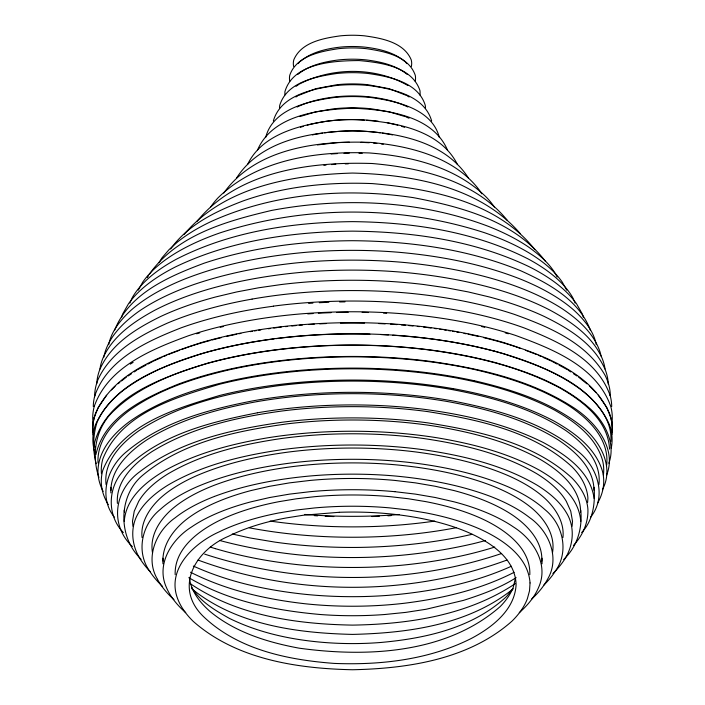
<?xml version="1.0" encoding="UTF-8"?>
<svg xmlns="http://www.w3.org/2000/svg" width="705" height="705" viewBox="0 0 705 705"><rect width="100%" height="100%" fill="white"/><g stroke="black" fill="none" stroke-linecap="round" stroke-linejoin="round"><path stroke-width="1.06" d="M606.705 465.088C609.49 438.528 587.855 417.862 567.358 404.749C538.946 387.204 506.78 376.937 474.421 369.499A260.312 108.737 0 0 0 234.095 368.759M593.962 490.319C593.918 467.803 575.051 451.147 557.734 439.576C524.388 418.92 485.904 408.548 447.631 401.559A249.094 104.049 0 0 0 257.378 401.568M594.112 487.278C595.24 503.264 593.187 520.431 581.66 532.557M587.635 502.383L587.908 498.144A214.391 89.553 0 0 0 571.949 466.728C532.874 431.116 478.589 419.731 427.935 411.641A243.815 101.846 0 0 0 282.256 410.971C237.047 417.166 191.055 427.424 151.822 451.693C134.488 463.229 115.585 480.731 117.4 503.44M529.834 574.663C530.689 548.763 506.736 531.041 485.86 520.634A173.095 72.307 0 0 0 425.829 501.634L408.31 498.743L390.121 496.664A177.237 74.034 0 0 0 314.686 496.69L296.479 498.779L278.969 501.669A173.095 72.307 0 0 0 219.123 520.634C198.255 531.05 174.311 548.772 175.166 574.663M541.801 561.171C542.841 541.872 528.318 526.027 513.443 515.716A183.926 76.827 0 0 0 453.914 490.539L435.267 486.265L415.457 482.872L394.888 480.431A193.716 80.916 0 0 0 310.103 480.431L289.473 482.881L269.574 486.291L250.883 490.592A183.926 76.827 0 0 0 191.54 515.725C175.642 526.423 161.419 543.573 162.978 563.824M580.594 512.191C580.709 487.772 559.25 470.57 540.004 459.263C508.437 441.718 473.002 432.597 437.611 426.604A236.527 98.797 0 0 0 288.037 423.749C237.338 430.781 183.503 441.383 143.089 474.941C118.66 494.743 117.761 534.707 139.017 557.073A254.435 106.279 0 0 0 141.123 559.391M580.753 510.173C582.471 527.296 577.836 544.78 565.718 557.382A254.452 106.288 0 0 1 563.674 559.611M572.081 526.238L572.504 521.224L570.742 511.187L566.3 501.308A204.256 85.323 0 0 0 536.99 473.839C502.445 453.535 462.744 444.282 423.458 438.492A228.455 95.431 0 0 0 281.515 438.501C242.194 444.282 202.441 453.553 167.887 473.927A204.256 85.323 0 0 0 138.691 501.334L134.25 511.196L132.496 521.224L132.919 526.23M562.942 537.518C564.635 522.255 555.478 508.226 544.745 498.224A198.607 82.961 0 0 0 508.384 475.708C479.294 463.176 448.124 456.302 416.822 452.09A218.858 91.421 0 0 0 288.178 452.09C256.876 456.294 225.697 463.185 196.598 475.708A198.616 82.961 0 0 0 160.229 498.241C149.513 508.243 140.365 522.264 142.057 537.527M515.672 577.421L513.134 587.697A214.188 89.473 0 0 1 500.145 606.626C446.098 653.87 366.864 657.465 299.087 648.168C267.406 642.29 235.179 632.341 210.002 611.447C199.938 602.546 190.808 591.046 189.345 577.307M610.847 441.603C612.61 419.44 596.007 401.083 579.466 388.587C554.059 370.345 524.326 359.391 494.39 351.099M124.256 521.436C125.869 497.871 146.111 481.603 164.996 470.517C196.563 452.962 231.998 443.85 267.389 437.858A236.422 98.753 0 0 1 437.602 437.867C473.002 443.833 508.428 452.971 540.004 470.517C558.889 481.594 579.131 497.862 580.753 521.418M598.924 484.582C601.744 461.572 583.317 442.881 565.974 430.649C532.169 408.274 492.39 397.259 452.962 389.733A253.941 106.076 0 0 0 276.862 385.908C228.966 392.72 180.022 403.824 139.017 430.658C121.683 442.89 103.256 461.581 106.085 484.582M552.429 553.152C555.937 534.505 543.625 517.214 529.543 506.313A191.822 80.123 0 0 0 490.504 485.163C460.03 473.698 427.759 467.82 395.435 464.78A207.526 86.689 0 0 0 288.671 467.107C263.423 470.667 238.378 476.157 214.487 485.172A191.831 80.132 0 0 0 175.157 506.551C161.225 517.426 149.152 534.566 152.544 553.046M110.888 492.918C109.857 469.371 129.112 451.482 147.266 439.585C180.612 418.92 219.096 408.548 257.369 401.559M265.626 137.59C272.888 108.852 307.97 101.291 333.333 97.616A73.999 30.905 0 0 1 371.561 97.598C396.95 101.264 432.103 108.817 439.382 137.59M273.337 120.987C280.678 95.245 312.377 88.945 335.386 85.622A68.438 28.588 0 0 1 369.57 85.613C392.597 88.927 424.322 95.237 431.671 120.996M108.72 344.63C111.452 330.804 120.952 319.568 131.033 310.235A255.095 106.552 0 0 1 184.922 278.96C223.714 263.732 265.027 255.924 306.419 252.258A235.153 98.224 0 0 1 398.563 252.258C439.973 255.924 481.286 263.732 520.078 278.96A255.095 106.552 0 0 1 573.958 310.235C584.048 319.559 593.548 330.804 596.289 344.63M94.179 444.317C106.252 395.232 164.38 377.201 206.776 363.401A263.291 109.98 0 0 1 494.337 362.388M95.889 454.637C104.499 416.496 144.551 398.008 177.413 384.472A258.488 107.971 0 0 1 246.133 365.825A262.886 109.813 0 0 1 430.685 361.418C480.44 368.495 531.235 380.057 573.879 407.825C595.381 421.907 617.324 448.248 606.538 475.346M121.621 317.338L122.573 314.192L128.407 303.89A247.684 103.459 0 0 1 175.721 266.79C230.561 240.467 292.178 231.76 352.5 231.143C412.83 231.751 474.439 240.484 529.279 266.781A247.684 103.459 0 0 1 576.602 303.89L582.427 314.192L583.379 317.338M103.714 357.373C107.627 337.845 122.503 323.19 138.039 311.927A257.88 107.715 0 0 1 193.716 284.582C226.596 273.329 260.859 266.701 295.369 263.009A241.974 101.079 0 0 1 407.508 262.798C441.066 266.252 474.395 272.474 506.507 282.952A257.774 107.671 0 0 1 562.079 308.64C578.118 319.391 593.654 332.98 599.999 351.813A238.219 99.502 0 0 1 601.065 356.007M257.475 150.174C272.421 114.924 319.03 109.654 352.5 108.2C385.988 109.654 432.579 114.924 447.534 150.174M608.864 463.273C616.011 443.524 605.022 422.568 590.614 409.164C563.727 384.807 528.776 372.037 494.39 362.352M94.232 406.38C108.376 366.574 152.086 349.107 188.667 335.677A263.036 109.874 0 0 1 515.461 335.395C552.403 348.869 596.791 366.388 610.856 406.723A243.34 101.643 0 0 1 611.905 423.344M94.232 417.633L98.11 407.64L106.614 395.241M94.919 395.408C107.918 358.669 147.195 341.229 180.859 327.922A262.516 109.654 0 0 1 273.478 306.199M247.517 164.591C261.449 135.228 297.078 125.781 326.609 121.251A87.746 36.651 0 0 1 378.277 121.234M129.852 303.124L132.408 297.387A243.11 101.546 0 0 1 176.462 259.167C230.57 231.434 292.275 222.304 352.5 221.634C412.672 222.295 474.298 231.425 528.38 259.07A243.102 101.546 0 0 1 572.601 297.387L575.148 303.115M114.677 330.063C129.288 293.183 169.491 276.175 204.133 263.194C251.87 247.332 302.33 241.004 352.5 240.705C409.649 241.154 467.521 248.962 520.678 270.738C548.428 283.313 579.052 299.863 590.332 330.063M602.414 489.693C614.919 466.252 599.321 439.488 580.153 425.141C549.442 401.48 511.707 389.477 474.421 380.744M138.25 290.187L142.683 282.212A238.51 99.625 0 0 1 186.728 246.935A239.806 100.172 0 0 1 220.445 232.729C305.468 205.234 399.55 205.146 484.573 232.729A239.806 100.172 0 0 1 532.425 255.007A238.51 99.625 0 0 1 562.317 282.212L566.758 290.187M147.319 277.576L148.376 275.875M149.434 274.175C176.744 234.774 227.116 220.973 271.407 210.469C343.538 196.862 419.995 200.273 488.953 226.578A240.317 100.383 0 0 1 529.517 247.702C540.338 255.677 551.09 264.789 557.153 277.039M159.18 262.357L162 257.827L169.085 249.596L177.246 242.22A241.321 100.806 0 0 1 211.394 221.396C274.28 193.064 345.785 187.495 413.491 197.664C461.193 206.794 514.483 220.744 545.344 261.22M236.58 178.004C260.788 140.145 310.931 131.87 352.5 130.795C394.077 131.87 444.22 140.145 468.42 178.004M183.996 234.536C224.393 186.332 292.954 174.814 352.5 173.06C411.923 174.532 479.506 186.367 520.29 233.619M196.959 221.414C238.158 170.707 311.055 161.489 372.249 163.516C421.044 167.737 475.276 180.639 507.45 220.515M223.741 193.055C256.135 147.539 319.435 140.515 370.865 142.419C410.301 146.102 454.205 156.942 479.338 190.086A232.156 96.973 0 0 1 481.709 193.813M590.631 517.153C607.322 496.338 597.391 466.534 577.959 451.297C542.797 421.907 497.051 409.675 452.962 400.978A253.835 106.023 0 0 0 253.121 400.801C208.654 409.446 162.494 421.687 127.032 451.306C107.627 466.543 97.695 496.294 114.342 517.117M170.619 249.032C187.9 224.622 216.153 211.13 243.375 200.837C284.626 186.252 328.847 181.819 372.381 183.6C430.076 188.535 496.919 201.427 534.769 249.5M512.791 588.983L506.595 596.483C472.923 627.961 425.838 638.36 381.282 642.431A150.57 62.895 0 0 1 323.727 642.431C291.174 639.752 258.753 632.852 229.292 618.32C215.096 610.345 199.982 601.577 191.487 587.124M573.456 545.45C582.533 535.774 588.402 522.81 587.908 509.398A214.391 89.553 0 0 0 571.949 477.972C532.874 442.361 478.589 430.984 427.935 422.894A243.851 101.855 0 0 0 282.256 422.216C232.588 429.345 180.683 440.352 140.057 471.557C114.651 489.667 108.931 524.3 132.381 546.613M111.399 389.953L115.047 386.349M298.048 63.635L299.607 62.084M118.237 383.67L119.832 382.33M121.436 380.991L126.371 377.14M300.392 61.309C311.557 52.038 326.318 48.715 340.409 47.094A52.285 21.837 0 0 1 364.503 47.085C378.62 48.698 393.416 52.02 404.608 61.3M297.783 74.422C309.213 65.221 324.08 61.767 338.338 59.96A55.475 23.168 0 0 1 366.424 59.934C380.762 61.732 395.725 65.168 407.217 74.422M296.003 86.354L298.471 84.653M128.125 375.976L131.615 373.65M134.241 371.905L136.858 370.16M516.042 577.721C499.889 588.023 481.656 594.544 463.493 600.378L425.987 609.279L405.719 612.389L384.727 614.513A181.009 75.611 0 0 1 320.246 614.504C274.897 610.46 228.49 601.295 188.94 577.712M130.293 364.124L133.104 362.388M295.871 96.999L297.686 95.933M299.299 84.089C332.407 67.054 375.509 66.808 407.975 85.569M137.739 369.579L146.006 365.111M147.847 364.124L152.447 361.639M514.104 572.319C480.017 589.821 442.114 598.545 404.291 603.26A192.104 80.247 0 0 1 304.904 603.736C265.494 599.268 226.076 590.252 190.509 572.231M297.131 107.01C309.098 101.264 322.255 98.409 335.386 96.867A68.438 28.588 0 0 1 369.57 96.858C382.709 98.4 395.875 101.256 407.851 107.001M298.594 95.404L315.699 88.715L336.893 84.723A63.556 26.543 0 0 1 367.939 84.706L389.248 88.707L406.406 95.404M153.364 361.145L161.983 357.338M163.895 356.492L166.768 355.223M168.689 354.377L179.634 350.226M511.354 566.256C472.747 583.705 430.552 591.795 388.525 595.32A201.595 84.203 0 0 1 304.789 594.28C266.552 590.235 228.473 581.96 193.32 566.045M506.992 560.034C408.688 596.404 296.32 596.404 198.017 560.034M501.599 553.513C406.336 585.52 300.145 585.194 204.679 554.139M181.643 349.495L188.667 346.93A263.018 109.865 0 0 1 209.958 340.55M214.487 496.417C244.952 484.952 277.215 479.074 309.53 476.034A207.755 86.777 0 0 1 395.435 476.025C427.768 479.074 460.03 484.952 490.504 496.417A191.822 80.132 0 0 1 529.552 517.558C548.807 530.9 560.396 557.717 547.529 579.298A241.357 100.815 0 0 1 531.482 599.241M299.977 116.554L315.364 111.928L333.333 108.861A73.999 30.914 0 0 1 371.561 108.843L389.301 111.848L405.296 116.651M201.745 342.427C161.612 355.523 114.043 372.037 95.466 413.509A241.789 101 0 0 0 93.113 432.614M201.745 353.672C161.612 366.776 114.043 383.282 95.466 424.762A241.789 101 0 0 0 94.822 452.337M300.383 127.288L303.291 126.38M234.069 368.733C197.197 377.008 160.079 388.552 128.989 410.689C113.293 422.506 98.4 439.1 97.951 459.792A230.773 96.391 0 0 0 98.074 462.965M307.177 125.173C325.781 120.44 345.168 118.387 364.318 120.194M312.403 134.937L314.483 134.461M257.369 412.813C210.531 421.987 160.361 434.315 125.314 468.869C107.645 485.604 106.217 514.95 123.349 532.557M317.47 144.922L337.827 142.525L349.354 142.154M315.488 134.294L322.564 133.157M324.582 132.831C343.035 130.284 361.85 130.275 380.303 132.813M331.121 153.981L337.554 153.567M323.886 165.287L326.054 165.085M331.482 164.591L335.818 164.186M339.308 512.279L303.502 515.205L286.424 517.911A159.18 66.49 0 0 0 228.667 536.205C194.536 550.402 172.892 588.825 204.864 617.88C239.559 650.063 288.539 659.977 334.276 663.414C381.008 665.264 429.442 659.686 471.636 638.289C492.169 627.318 514.897 609.922 516.104 584.542C515.179 557.726 489.129 541.458 467.054 531.931A158.325 66.138 0 0 0 425.185 519.224A162.15 67.733 0 0 0 339.308 512.288M343.961 153.32L349.301 153.108M345.203 163.904L348.332 163.807M360.819 142.313L369.235 142.727M358.986 153.232L362.22 153.346M366.459 120.326C399.77 123.014 441.215 131.791 457.492 164.609M373.579 143.141L376.84 143.459M394.888 491.685L415.457 494.117L435.267 497.51L453.923 501.793A183.926 76.827 0 0 1 513.443 526.961C533.086 539.219 549.142 563.965 538.69 587.221A235.329 98.303 0 0 1 519.285 612.663M382.321 133.139L389.407 134.276M381.185 143.882L383.264 144.225M453.368 377.395C488.327 383.864 523.119 393.381 554.659 410.16C574.681 421.581 595.408 436.651 602.387 459.748A227.01 94.822 0 0 1 603.418 474.87M453.368 388.649C488.327 395.117 523.119 404.635 554.659 421.405C574.681 432.835 595.408 447.895 602.387 470.993A227.01 94.822 0 0 1 597.54 503.238M232.262 534.002L250.019 537.95L275.294 542.163A242.45 101.273 0 0 0 356.774 547.441C391.61 547.036 426.419 543.705 460.585 536.831A252.231 105.362 0 0 0 472.103 534.293M390.42 134.444L392.5 134.919M387.274 122.732L397.787 125.164M219.502 540.435C302.137 562.423 390.385 562.916 473.601 543.617A250.883 104.798 0 0 0 485.454 540.524M215.413 548.657C244.282 557.197 274.033 562.423 303.978 565.287A227.891 95.193 0 0 0 401.022 565.287C430.966 562.423 460.717 557.197 489.587 548.657A249.94 104.402 0 0 0 494.751 547.054M401.691 126.38L404.617 127.288M503.247 342.418C543.379 355.523 590.957 372.029 609.534 413.5A241.789 101 0 0 1 611.887 432.606M520.449 348.455L515.47 346.64A263.018 109.865 0 0 0 495.007 340.541M525.437 350.262L536.311 354.377M406.23 117.048L409.023 118.22M538.232 355.223L541.105 356.492M543.017 357.338L551.636 361.145M552.553 361.639L557.153 364.124M558.995 365.111L567.269 369.579M407.314 95.933L409.129 96.999M190.218 583.625C237.567 615.791 296.461 624.119 352.5 625.115C407.913 624.233 466.049 615.659 513.346 584.93A234.659 98.021 0 0 0 515.135 583.652M568.142 370.16L570.759 371.905M573.385 373.65L576.884 375.976M578.629 377.14L586.904 383.811M589.354 385.873L596.122 392.72M405.384 62.075L406.952 63.626M598.272 395.108L606.89 407.631L610.856 417.968A243.34 101.643 0 0 1 611.905 434.597M157.471 579.298C144.692 557.858 156.043 531.156 175.157 517.796A191.831 80.132 0 0 1 214.487 496.417M610.081 395.399C597.082 358.669 557.814 341.229 524.15 327.922A261.52 109.24 0 0 0 273.425 306.129M98.92 477.426C90.954 454.073 95.757 427.001 114.518 410.143C132.355 393.196 154.703 382.11 177.413 373.218A258.488 107.971 0 0 1 246.133 354.58A262.974 109.848 0 0 1 430.685 350.165C475.082 356.289 519.655 366.556 559.479 387.741C582.533 400.854 608.142 420.233 609.534 449.103M94.135 444.22L94.919 447.322M96.224 463.731C92.549 450.363 92.84 435.611 97.017 422.374C102.225 410.178 111.258 400.264 121.322 391.839C146.384 372.346 176.532 360.881 206.776 352.148A263.291 109.98 0 0 1 494.337 351.134M594.112 498.532C590.534 471.522 565.621 454.619 543.502 442.625C506.322 423.987 465.238 414.787 424.234 409.332A249.2 104.093 0 0 0 257.369 412.804M124.256 510.182L124.406 512.2M162.978 558.201L163.199 561.171M110.888 487.296L111.037 490.327M542.022 558.201L542.022 563.824M399.162 514.527A252.998 105.68 0 0 1 304.789 514.438M93.139 423.661A243.331 101.643 0 0 1 94.25 406.38M211.976 340.013A263.018 109.865 0 0 1 221.194 337.686M226.42 336.461A263.018 109.865 0 0 1 230.641 335.518M231.698 335.289A263.018 109.865 0 0 1 236.783 334.223M238.836 333.8A263.018 109.865 0 0 1 240.899 333.394M250.266 331.65A263.018 109.865 0 0 1 252.372 331.288M254.479 330.927A263.018 109.865 0 0 1 256.594 330.575M258.717 330.24A263.018 109.865 0 0 1 260.85 329.905M268.367 328.786A263.018 109.865 0 0 1 270.526 328.486M273.778 328.054A263.018 109.865 0 0 1 277.047 327.631M278.131 327.499A263.018 109.865 0 0 1 281.269 327.12M285.481 326.644A263.018 109.865 0 0 1 287.587 326.415M291.826 325.974A263.018 109.865 0 0 1 296.074 325.569M299.273 325.287A263.018 109.865 0 0 1 302.471 325.023M308.913 324.529A263.018 109.865 0 0 1 314.307 324.177M319.726 323.868A263.018 109.865 0 0 1 326.23 323.56M340.445 323.128A263.018 109.865 0 0 1 364.52 323.128M378.682 323.56A263.018 109.865 0 0 1 385.177 323.868M390.57 324.168A263.018 109.865 0 0 1 397.021 324.6M401.304 324.926A263.018 109.865 0 0 1 405.578 325.278M408.785 325.56A263.018 109.865 0 0 1 413.042 325.966M417.281 326.397A263.018 109.865 0 0 1 419.396 326.626M423.608 327.102A263.018 109.865 0 0 1 426.754 327.481M427.838 327.613A263.018 109.865 0 0 1 431.107 328.036M434.359 328.468A263.018 109.865 0 0 1 436.518 328.768M439.753 329.235A263.018 109.865 0 0 1 441.903 329.552M444.035 329.878A263.018 109.865 0 0 1 446.168 330.213M448.292 330.557A263.018 109.865 0 0 1 450.407 330.909M452.522 331.271A263.018 109.865 0 0 1 454.628 331.632M456.725 332.011A263.018 109.865 0 0 1 458.814 332.39M464.005 333.377A263.018 109.865 0 0 1 466.075 333.782M468.129 334.196A263.018 109.865 0 0 1 473.214 335.272M474.28 335.501A263.018 109.865 0 0 1 478.51 336.444M483.745 337.669A263.018 109.865 0 0 1 493.993 340.268M93.139 434.914A243.331 101.643 0 0 1 94.25 417.633M96.761 383.608A242.74 101.397 0 0 1 99.722 369.781C110.844 343.793 136.541 328.318 160.872 316.395A261.432 109.204 0 0 1 215.783 296.937L236.642 291.958L258.488 287.816L281.145 284.547A252.98 105.671 0 0 1 423.67 284.52L446.336 287.79L468.199 291.923L489.111 296.911A261.432 109.196 0 0 1 544.119 316.395C568.538 328.363 594.394 343.917 605.384 370.099A242.74 101.397 0 0 1 608.265 384.11M308.658 303.388A257.034 107.371 0 0 1 312.905 303.097M319.286 302.718A257.034 107.371 0 0 1 328.891 302.269M339.616 301.951A257.034 107.371 0 0 1 344.983 301.863M610.336 395.866A244.556 102.154 0 0 0 604.987 375.148C585.934 342.286 548.481 326.662 514.342 314.368A262.533 109.663 0 0 0 472.57 302.974A259.466 108.385 0 0 0 426.384 295.104A257.034 107.363 0 0 0 301.273 292.725A259.722 108.491 0 0 0 252.09 299.087M94.646 396.941A243.736 101.811 0 0 1 97.933 379.783C110.764 351.257 140.101 335.404 167.332 323.154A262.075 109.469 0 0 1 252.09 299.087M196.669 333.791A261.749 109.337 0 0 1 199.762 332.848M220.233 327.287A261.749 109.337 0 0 1 223.397 326.53M307.768 313.91A261.749 109.337 0 0 1 313.055 313.549M318.352 313.231A261.749 109.337 0 0 1 331.112 312.668M336.452 312.509A261.749 109.337 0 0 1 348.226 312.315M362.123 312.377A261.749 109.337 0 0 1 368.548 312.509M383.458 313.073A261.749 109.337 0 0 1 386.64 313.231M481.568 326.521A261.749 109.337 0 0 1 484.732 327.279M505.221 332.839A261.749 109.337 0 0 1 508.314 333.782M610.125 395.399A244.247 102.022 0 0 1 611.711 406.556M391.116 515.611A254.937 106.49 0 0 1 387.917 515.804M379.369 516.245A254.937 106.49 0 0 1 371.87 516.536M333.853 516.562A254.937 106.49 0 0 1 325.172 516.227M317.602 515.84A254.937 106.49 0 0 1 314.36 515.646M93.289 406.556A244.247 102.022 0 0 1 94.884 395.399M293.659 66.464A77.435 32.342 0 0 1 293.844 59.705C301.352 42.106 323.472 38.202 340.409 35.84A52.285 21.837 0 0 1 364.503 35.832C381.467 38.193 403.665 42.08 411.174 59.722A77.435 32.342 0 0 1 411.35 66.464M289.79 81.19A83.331 34.809 0 0 1 289.755 75.25C296.461 55.889 320.511 51.403 338.338 48.707A55.466 23.168 0 0 1 366.424 48.68C384.322 51.359 408.495 55.81 415.254 75.25A83.331 34.809 0 0 1 415.21 81.19M419.969 95.06A91.024 38.026 0 0 0 419.898 90.355C411.649 66.446 380.911 62.578 359.118 60.568C334.355 60.718 293.465 62.719 284.952 91.527A90.927 37.982 0 0 0 284.996 94.84M279.515 108.561A101.793 42.52 0 0 1 279.744 105.292C286.944 81.974 315.849 76.537 336.893 73.479A63.547 26.543 0 0 1 367.931 73.461C389.028 76.501 418.039 81.912 425.256 105.292A101.793 42.52 0 0 1 425.485 108.561M210.707 206.909A240.52 100.471 0 0 1 218.012 197.849C257.246 159.286 316.519 151.037 369.147 152.941C411.235 156.113 456.144 166.97 486.891 197.744A240.493 100.454 0 0 1 494.372 207.032M99.96 368.997A240.934 100.639 0 0 1 102.798 358.466C112.571 336.25 133.492 321.868 154.113 310.605A259.863 108.544 0 0 1 209.482 288.935C239.718 280.37 270.808 275.135 302.084 272.28A247.649 103.441 0 0 1 402.881 272.28C434.165 275.135 465.265 280.361 495.518 288.935A259.863 108.544 0 0 1 550.173 310.235C570.953 321.506 592.147 335.862 602.07 358.193A240.934 100.639 0 0 1 605.049 368.997M270.103 521.065A252.804 105.6 0 0 0 279.665 522.361A251.932 105.23 0 0 0 336.752 526.67A250.39 104.596 0 0 0 394.685 525.384A251.923 105.23 0 0 0 434.712 521.092M201.789 342.454A263.573 110.095 0 0 1 503.203 342.445M611.244 448.107A241.789 101 0 0 0 609.472 424.762C591.019 383.238 543.326 366.794 503.247 353.672A263.538 110.077 0 0 0 392.738 335.219M201.789 353.699A263.538 110.077 0 0 1 274.033 338.92M276.122 338.647A263.538 110.077 0 0 1 369.94 334.17M380.832 334.567A263.538 110.077 0 0 1 388.42 334.954M249.297 527.816A252.284 105.38 0 0 0 263.37 530.292A247.869 103.538 0 0 0 338.867 537.087A246.063 102.78 0 0 0 390.403 536.02A247.79 103.503 0 0 0 440.29 530.504A251.87 105.204 0 0 0 456.54 527.648M474.386 380.77A260.215 108.693 0 0 0 234.104 380.021C197.206 388.217 160.088 399.805 128.989 421.942C113.293 433.751 98.4 450.354 97.951 471.046A230.773 96.391 0 0 0 103.168 491.429M215.413 548.657A249.914 104.393 0 0 1 210.301 547.08M453.333 377.431A257.325 107.486 0 0 0 219.396 384.287C176.144 397.259 121.181 412.795 102.824 458.981A227.389 94.981 0 0 0 101.458 473.707M453.324 388.684A257.325 107.486 0 0 0 219.396 395.54C176.144 408.512 121.181 424.049 102.824 470.226A227.389 94.981 0 0 0 108.297 504.674M552.87 573.562A250.566 104.657 0 0 0 562.643 562.229C573.244 548.014 575.95 527.983 566.3 512.561A204.256 85.323 0 0 0 536.99 485.093C502.445 464.78 462.744 455.527 423.458 449.746A228.473 95.439 0 0 0 281.515 449.746C242.194 455.536 202.441 464.807 167.887 485.172A204.256 85.323 0 0 0 138.691 512.588C129.05 528.01 131.764 548.023 142.366 562.229A250.548 104.657 0 0 0 150.288 571.711M543.784 585.15A246.327 102.895 0 0 0 555.188 571.376C569.446 551.768 563.084 524.097 544.745 509.468A198.607 82.961 0 0 0 508.384 486.952C479.294 474.43 448.124 467.556 416.822 463.335A218.885 91.43 0 0 0 288.169 463.344C256.867 467.547 225.697 474.43 196.598 486.961A198.616 82.961 0 0 0 160.229 509.486C141.775 524.203 135.545 552.094 150.033 571.702A246.362 102.904 0 0 0 162.617 586.49M513.09 588.816A228.438 95.422 0 0 1 511.425 590.252C466.798 625.141 407.508 633.099 352.5 634.403C297.466 633.099 238.114 625.132 193.496 590.182A228.429 95.422 0 0 1 191.848 588.754M173.941 599.62A241.366 100.824 0 0 1 157.471 579.298M394.888 491.685A193.716 80.916 0 0 0 310.103 491.685L289.473 494.135L269.574 497.545L250.883 501.845A183.926 76.827 0 0 0 191.54 526.979C171.905 539.228 155.858 563.974 166.309 587.221A235.329 98.295 0 0 0 185.723 612.663M530.037 582.947L529.508 590.852L527.366 598.712A228.2 95.325 0 0 1 511.909 621.228C468.825 659.378 408.107 668.551 352.5 669.75C296.99 668.56 236.439 659.395 193.329 621.457A228.191 95.316 0 0 1 177.642 598.712C166.204 568.856 194.316 542.956 219.132 531.887A173.095 72.307 0 0 1 278.969 512.923L296.479 510.023L314.686 507.935A177.237 74.034 0 0 1 390.121 507.917L408.31 509.997L425.829 512.879A173.095 72.307 0 0 1 485.868 531.878C506.137 542.048 528.371 558.325 530.037 582.947"/></g></svg>
